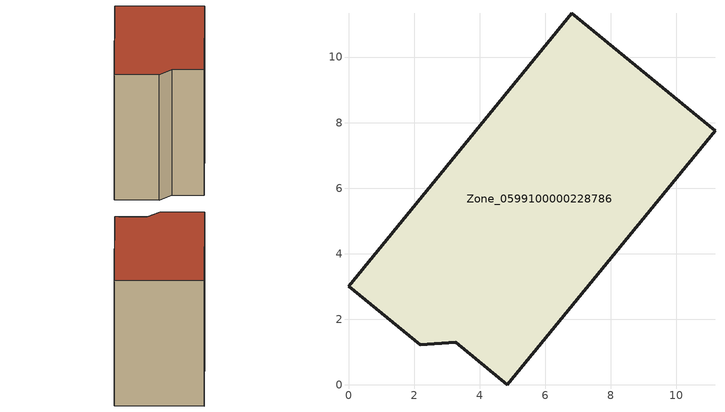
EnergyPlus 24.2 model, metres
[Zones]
Zone_0599100000228786
 floor ground (C_G): 3.27,1.3 2.19,1.22 0,3.01 6.81,11.34 11.18,7.76 4.84,0 z0
 wall outside (C_F): 6.81,11.34 0,3.01 2.19,1.22 3.27,1.3 4.84,0 11.18,7.76 6.81,11.34 z0:8.59
 roof outside (C_R): 4.84,0 11.18,7.76 6.81,11.34 0,3.01 2.19,1.22 3.27,1.3 z8.59
[BUILDING]
Pand.0599100000228786: North Axis=0; Terrain=City; Loads Convergence Tolerance Value=0.04; Temperature Convergence Tolerance Value=0.4; Solar Distribution=FullExterior; Maximum Number of Warmup Days=25; Minimum Number of Warmup Days=1
[Site:Location]
Rotterdam.The.Hague.AP_ZH_NLD Design_Conditions: Latitude=51.96; Longitude=4.45; Time Zone=1; Elevation=-4.5
[SITE:GROUNDTEMPERATURE:BUILDINGSURFACE]
18, 18, 18, 18, 18, 18, 18, 18, 18, 18, 18, 18
[MATERIAL] Thermal Absorptance=0.9; Solar Absorptance=0.7; Visible Absorptance=0.7
Name | Roughness | Thickness | Conductivity | Density | Specific Heat
G.TI.1946 | MediumSmooth | 0.15 | 1 | 540 | 1210
F.TI.1946 | Rough | 0.3 | 0.857143 | 1920 | 840
R.TI.1946 | MediumRough | 0.2 | 0.1 | 1500 | 1000
[CONSTRUCTION]
C_G: G.TI.1946
C_F: F.TI.1946
C_R: R.TI.1946
[ZONE]
Zone_0599100000228786: Type=1; Multiplier=1; Ceiling Height=Autocalculate; Volume=Autocalculate; Floor Area=autocalculate; Part of Total Floor Area=Yes
[ZONEINFILTRATION:DESIGNFLOWRATE]
Infil_Zone_0599100000228786: Zone or ZoneList or Space or SpaceList=Zone_0599100000228786; Schedule=AlwaysOn; Design Flow Rate Calculation Method=Flow/Area; Flow Rate per Floor Area=0.003; Constant Term Coefficient=1; Temperature Term Coefficient=0; Velocity Term Coefficient=0; Velocity Squared Term Coefficient=0
[HVACTEMPLATE:ZONE:IDEALLOADSAIRSYSTEM]
Zone_0599100000228786: Maximum Heating Supply Air Temperature=50; Minimum Cooling Supply Air Temperature=13; Maximum Heating Supply Air Humidity Ratio=0.0156; Minimum Cooling Supply Air Humidity Ratio=0.0077; Heating Limit=NoLimit; Cooling Limit=NoLimit; Dehumidification Control Type=ConstantSensibleHeatRatio; Cooling Sensible Heat Ratio=0.7; Dehumidification Setpoint=60; Humidification Control Type=None; Humidification Setpoint=30; Outdoor Air Method=None; Outdoor Air Flow Rate per Person=0.00944; Outdoor Air Flow Rate per Zone Floor Area=0; Outdoor Air Flow Rate per Zone=0; Demand Controlled Ventilation Type=None; Outdoor Air Economizer Type=NoEconomizer; Heat Recovery Type=None; Sensible Heat Recovery Effectiveness=0.7; Latent Heat Recovery Effectiveness=0.65
[ZONECONTROL:THERMOSTAT]
ThermostatControl_Zone_0599100000228786: Zone or ZoneList=Zone_0599100000228786; Control Type Schedule=DualSetpointControlType; Control 1=Thermostat_Zone_0599100000228786; Temperature Difference Between Cutout And Setpoint=0
[THERMOSTATSETPOINT:DUALSETPOINT]
Thermostat_Zone_0599100000228786: Heating Setpoint Temperature Schedule=HeatingSetpoint_Zone_0599100000228786; Cooling Setpoint Temperature Schedule=CoolingSetpoint_Zone_0599100000228786
[SCHEDULE:COMPACT]
HeatingSetpoint_Zone_0599100000228786: Through: 12/31, For: AllDays, Until: 24:00, 21
CoolingSetpoint_Zone_0599100000228786: Through: 12/31, For: AllDays, Until: 24:00, 24
DualSetpointControlType: Through: 12/31, For: AllDays, Until: 24:00, 4
AlwaysOn: Through: 12/31, For: AllDays, Until: 24:00, 1
